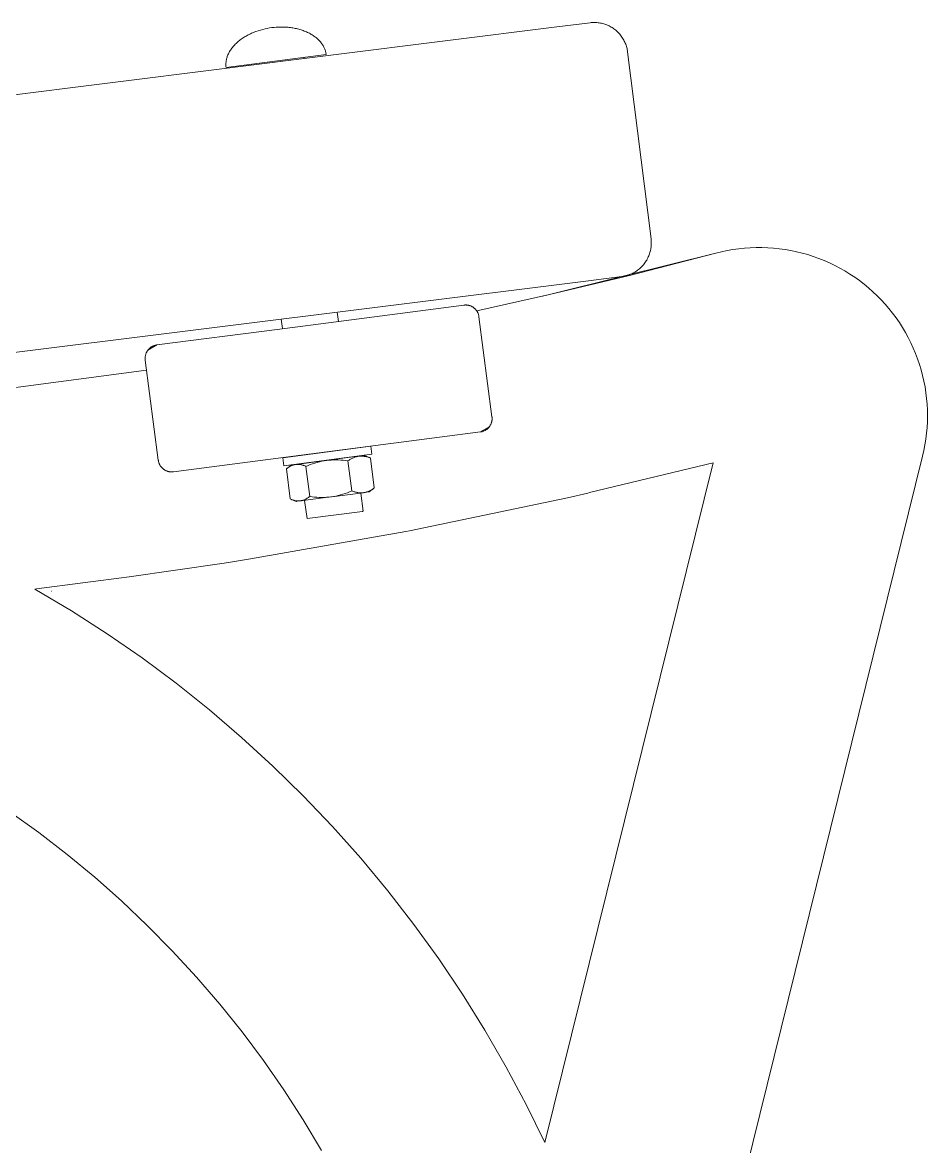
# Model space of a CAD drawing. Header units: inches. Extents: x -4 to 147, y -1 to 99.
# Drawn here: x 129.51 to 134.81, y 87 to 93.57 of the extents above; entities that cross this region are included whole.
import ezdxf

# ---------------------------------------------------------------- set-up
doc = ezdxf.new("R2010")
doc.units = ezdxf.units.IN
doc.layers.add('ZANO_R', color=7, linetype='Continuous', lineweight=0)

msp = doc.modelspace()

# ---------------------------------------------------------------- linework, layer by layer
at = {"layer": 'ZANO_R'}
for p, q in [((132.63993, 93.54742), (132.83521, 93.57183)), ((132.83521, 93.57183), (132.83525, 93.57183)), ((132.83526, 93.57183), (132.83525, 93.57183)), ((132.84194, 93.57255), (132.83526, 93.57183)), ((132.84865, 93.57304), (132.84194, 93.57255)), ((132.85536, 93.57331), (132.84865, 93.57304)), ((132.86209, 93.57334), (132.85536, 93.57331)), ((132.8688, 93.57314), (132.86209, 93.57334)), ((132.87551, 93.57272), (132.8688, 93.57314)), ((132.8822, 93.57206), (132.87551, 93.57272)), ((132.88887, 93.57118), (132.8822, 93.57206)), ((132.89549, 93.57007), (132.88887, 93.57118)), ((132.90208, 93.56873), (132.89549, 93.57007)), ((132.90862, 93.56717), (132.90208, 93.56873)), ((132.9151, 93.56539), (132.90862, 93.56717)), ((132.92152, 93.56339), (132.9151, 93.56539)), ((132.92786, 93.56117), (132.92152, 93.56339)), ((132.93413, 93.55873), (132.92786, 93.56117)), ((132.9403, 93.55608), (132.93413, 93.55873)), ((132.94639, 93.55322), (132.9403, 93.55608)), ((132.95237, 93.55016), (132.94639, 93.55322)), ((132.63993, 93.54742), (126.38935, 92.76629)), ((130.81136, 93.48694), (130.81723, 93.49054)), ((130.81723, 93.49054), (130.82321, 93.49404)), ((130.82321, 93.49404), (130.82928, 93.49744)), ((130.82928, 93.49744), (130.83543, 93.50072)), ((130.83543, 93.50072), (130.84168, 93.5039)), ((130.84168, 93.5039), (130.84799, 93.50696)), ((130.84799, 93.50696), (130.85438, 93.50991)), ((130.85438, 93.50991), (130.86083, 93.51275)), ((130.86083, 93.51275), (130.86733, 93.51547)), ((130.86733, 93.51547), (130.87388, 93.51807)), ((130.87388, 93.51807), (130.88047, 93.52056)), ((130.88047, 93.52056), (130.89374, 93.52517)), ((130.89374, 93.52517), (130.90709, 93.52932)), ((130.90709, 93.52932), (130.92047, 93.53299)), ((130.92047, 93.53299), (130.93383, 93.53621)), ((130.93383, 93.53621), (130.94712, 93.53897)), ((130.94712, 93.53897), (130.9603, 93.54128)), ((130.9603, 93.54128), (130.97333, 93.54317)), ((130.98641, 93.54467), (130.97333, 93.54317)), ((130.99975, 93.5458), (130.98641, 93.54467)), ((131.0133, 93.54653), (130.99975, 93.5458)), ((131.02704, 93.54683), (131.0133, 93.54653)), ((131.04091, 93.5467), (131.02704, 93.54683)), ((131.05488, 93.5461), (131.04091, 93.5467)), ((131.06889, 93.54503), (131.05488, 93.5461)), ((131.0759, 93.54431), (131.06889, 93.54503)), ((131.0829, 93.54347), (131.0759, 93.54431)), ((131.08988, 93.5425), (131.0829, 93.54347)), ((131.09684, 93.5414), (131.08988, 93.5425)), ((131.10376, 93.54018), (131.09684, 93.5414)), ((131.11065, 93.53883), (131.10376, 93.54018)), ((131.1175, 93.53736), (131.11065, 93.53883)), ((131.12429, 93.53575), (131.1175, 93.53736)), ((131.13103, 93.53402), (131.12429, 93.53575)), ((131.1377, 93.53216), (131.13103, 93.53402)), ((131.14429, 93.53018), (131.1377, 93.53216)), ((131.15081, 93.52807), (131.14429, 93.53018)), ((131.15723, 93.52584), (131.15081, 93.52807)), ((131.16356, 93.52348), (131.15723, 93.52584)), ((131.16979, 93.52101), (131.16356, 93.52348)), ((131.17592, 93.51842), (131.16979, 93.52101)), ((131.18192, 93.51571), (131.17592, 93.51842)), ((131.18781, 93.51289), (131.18192, 93.51571)), ((131.19357, 93.50996), (131.18781, 93.51289)), ((131.1992, 93.50692), (131.19357, 93.50996)), ((131.20469, 93.50377), (131.1992, 93.50692)), ((131.21003, 93.50053), (131.20469, 93.50377)), ((131.21523, 93.49719), (131.21003, 93.50053)), ((131.22028, 93.49375), (131.21523, 93.49719)), ((131.22517, 93.49022), (131.22028, 93.49375)), ((131.2299, 93.48661), (131.22517, 93.49022)), ((132.95825, 93.54689), (132.95237, 93.55016)), ((132.96401, 93.54343), (132.95825, 93.54689)), ((132.96964, 93.53977), (132.96401, 93.54343)), ((132.97515, 93.53592), (132.96964, 93.53977)), ((132.98053, 93.53188), (132.97515, 93.53592)), ((132.98576, 93.52767), (132.98053, 93.53188)), ((132.99085, 93.52327), (132.98576, 93.52767)), ((132.99579, 93.51871), (132.99085, 93.52327)), ((133.00056, 93.51398), (132.99579, 93.51871)), ((133.00517, 93.50909), (133.00056, 93.51398)), ((133.00962, 93.50404), (133.00517, 93.50909)), ((133.01388, 93.49885), (133.00962, 93.50404)), ((133.01797, 93.49351), (133.01388, 93.49885)), ((133.02187, 93.48804), (133.01797, 93.49351)), ((133.02559, 93.48244), (133.02187, 93.48804)), ((130.73626, 93.41822), (130.73973, 93.42295)), ((130.73973, 93.42295), (130.74338, 93.42765)), ((130.74338, 93.42765), (130.7472, 93.43231)), ((130.7472, 93.43231), (130.75121, 93.43692)), ((130.75121, 93.43692), (130.75538, 93.44148)), ((130.75538, 93.44148), (130.75972, 93.44598)), ((130.75972, 93.44598), (130.76422, 93.45042)), ((130.76422, 93.45042), (130.76889, 93.4548)), ((130.76889, 93.4548), (130.77371, 93.45911)), ((130.77371, 93.45911), (130.77868, 93.46334)), ((130.77868, 93.46334), (130.78379, 93.46749)), ((130.78379, 93.46749), (130.78905, 93.47156)), ((130.78905, 93.47156), (130.79444, 93.47554)), ((130.79444, 93.47554), (130.79996, 93.47944)), ((130.79996, 93.47944), (130.80561, 93.48324)), ((130.80561, 93.48324), (130.81136, 93.48694)), ((131.23446, 93.48292), (131.2299, 93.48661)), ((131.23886, 93.47915), (131.23446, 93.48292)), ((131.24309, 93.47531), (131.23886, 93.47915)), ((131.24714, 93.4714), (131.24309, 93.47531)), ((131.25103, 93.46743), (131.24714, 93.4714)), ((131.25473, 93.4634), (131.25103, 93.46743)), ((131.25826, 93.45931), (131.25473, 93.4634)), ((131.26161, 93.45518), (131.25826, 93.45931)), ((131.26478, 93.451), (131.26161, 93.45518)), ((131.26777, 93.44678), (131.26478, 93.451)), ((131.27059, 93.44252), (131.26777, 93.44678)), ((131.27322, 93.43824), (131.27059, 93.44252)), ((131.27568, 93.43393), (131.27322, 93.43824)), ((131.27796, 93.42959), (131.27568, 93.43393)), ((131.28007, 93.42524), (131.27796, 93.42959)), ((131.282, 93.42088), (131.28007, 93.42524)), ((133.02911, 93.47671), (133.02559, 93.48244)), ((133.03243, 93.47087), (133.02911, 93.47671)), ((133.03555, 93.46492), (133.03243, 93.47087)), ((133.03846, 93.45886), (133.03555, 93.46492)), ((133.04117, 93.45271), (133.03846, 93.45886)), ((133.04367, 93.44647), (133.04117, 93.45271)), ((133.04595, 93.44014), (133.04367, 93.44647)), ((133.04801, 93.43375), (133.04595, 93.44014)), ((133.04986, 93.42728), (133.04801, 93.43375)), ((133.05148, 93.42076), (133.04986, 93.42728)), ((130.70587, 93.30993), (131.2915, 93.38599)), ((130.70782, 93.35554), (130.70892, 93.36032)), ((130.70892, 93.36032), (130.7102, 93.36511)), ((130.7102, 93.36511), (130.71165, 93.36993)), ((130.71165, 93.36993), (130.71328, 93.37476)), ((130.71328, 93.37476), (130.7151, 93.37961)), ((130.7151, 93.37961), (130.7171, 93.38446)), ((130.7171, 93.38446), (130.71928, 93.38931)), ((130.71928, 93.38931), (130.72165, 93.39416)), ((130.72165, 93.39416), (130.7242, 93.39901)), ((130.7242, 93.39901), (130.72694, 93.40384)), ((130.72694, 93.40384), (130.72986, 93.40866)), ((130.72986, 93.40866), (130.73297, 93.41345)), ((130.73297, 93.41345), (130.73626, 93.41822)), ((131.16266, 93.36926), (131.16349, 93.36291)), ((131.28376, 93.41651), (131.282, 93.42088)), ((131.28535, 93.41213), (131.28376, 93.41651)), ((131.28678, 93.40775), (131.28535, 93.41213)), ((131.28804, 93.40338), (131.28678, 93.40775)), ((131.28914, 93.39901), (131.28804, 93.40338)), ((131.29008, 93.39466), (131.28914, 93.39901)), ((131.29087, 93.39032), (131.29008, 93.39466)), ((131.2915, 93.38599), (131.29087, 93.39032)), ((133.05288, 93.41419), (133.05148, 93.42076)), ((133.05405, 93.40757), (133.05288, 93.41419)), ((133.055, 93.40091), (133.05405, 93.40757)), ((133.1917, 92.30706), (133.055, 93.40091)), ((130.70478, 93.32763), (130.70488, 93.33218)), ((130.70483, 93.32312), (130.70478, 93.32763)), ((130.70503, 93.31867), (130.70483, 93.32312)), ((130.70488, 93.33218), (130.70514, 93.33677)), ((130.70538, 93.31427), (130.70503, 93.31867)), ((130.70514, 93.33677), (130.70556, 93.34141)), ((130.70587, 93.30993), (130.70538, 93.31427)), ((130.70556, 93.34141), (130.70615, 93.34609)), ((130.70615, 93.34609), (130.7069, 93.3508)), ((130.7069, 93.3508), (130.70782, 93.35554)), ((130.83533, 93.3219), (130.83471, 93.32667)), ((133.19242, 92.30038), (133.1917, 92.30706)), ((133.18704, 92.2337), (133.1886, 92.24024)), ((133.1886, 92.24024), (133.18993, 92.24683)), ((133.18993, 92.24683), (133.19104, 92.25346)), ((133.19104, 92.25346), (133.19193, 92.26012)), ((133.19193, 92.26012), (133.19258, 92.26681)), ((133.19291, 92.29368), (133.19242, 92.30038)), ((133.19258, 92.26681), (133.19301, 92.27352)), ((133.19317, 92.28696), (133.19291, 92.29368)), ((133.19301, 92.27352), (133.1932, 92.28024)), ((133.1932, 92.28024), (133.19317, 92.28696)), ((133.60418, 92.23201), (133.63746, 92.23906)), ((133.63746, 92.23906), (133.67097, 92.24497)), ((133.67097, 92.24497), (133.70466, 92.24971)), ((133.70466, 92.24971), (133.73849, 92.25329)), ((133.73849, 92.25329), (133.77243, 92.25569)), ((133.77243, 92.25569), (133.80643, 92.25692)), ((133.80643, 92.25692), (133.84046, 92.25697)), ((133.84046, 92.25697), (133.87446, 92.25585)), ((133.87446, 92.25585), (133.90841, 92.25355)), ((133.90841, 92.25355), (133.94225, 92.25008)), ((133.94225, 92.25008), (133.97596, 92.24545)), ((133.97596, 92.24545), (134.00949, 92.23965)), ((134.00949, 92.23965), (134.04279, 92.23269)), ((133.02072, 92.08735), (133.57116, 92.2238)), ((133.57116, 92.2238), (133.06522, 92.09358)), ((133.15579, 92.16717), (133.15964, 92.17268)), ((133.15964, 92.17268), (133.16329, 92.17832)), ((133.16329, 92.17832), (133.16676, 92.18408)), ((133.16676, 92.18408), (133.17003, 92.18995)), ((133.17003, 92.18995), (133.17309, 92.19593)), ((133.17309, 92.19593), (133.17595, 92.20202)), ((133.17595, 92.20202), (133.1786, 92.2082)), ((133.1786, 92.2082), (133.18103, 92.21446)), ((133.18103, 92.21446), (133.18325, 92.22081)), ((133.18325, 92.22081), (133.18525, 92.22722)), ((133.18525, 92.22722), (133.18704, 92.2337)), ((133.57116, 92.2238), (133.60418, 92.23201)), ((134.04279, 92.23269), (134.07584, 92.22459)), ((134.07584, 92.22459), (134.10858, 92.21535)), ((134.10858, 92.21535), (134.14099, 92.20499)), ((134.14099, 92.20499), (134.17302, 92.19351)), ((134.17302, 92.19351), (134.20463, 92.18093)), ((134.20463, 92.18093), (134.23579, 92.16727)), ((133.07873, 92.10386), (133.08478, 92.10677)), ((133.08478, 92.10677), (133.09074, 92.1099)), ((133.09074, 92.1099), (133.09658, 92.11322)), ((133.09658, 92.11322), (133.10231, 92.11674)), ((133.10231, 92.11674), (133.10791, 92.12045)), ((133.10791, 92.12045), (133.11338, 92.12435)), ((133.11338, 92.12435), (133.11872, 92.12844)), ((133.11872, 92.12844), (133.12391, 92.13271)), ((133.12391, 92.13271), (133.12896, 92.13715)), ((133.12896, 92.13715), (133.13385, 92.14176)), ((133.13385, 92.14176), (133.13858, 92.14654)), ((133.13858, 92.14654), (133.14314, 92.15147)), ((133.14314, 92.15147), (133.14753, 92.15656)), ((133.14753, 92.15656), (133.15175, 92.16179)), ((133.15175, 92.16179), (133.15579, 92.16717)), ((134.23579, 92.16727), (134.26646, 92.15253)), ((134.26646, 92.15253), (134.2966, 92.13675)), ((134.2966, 92.13675), (134.32617, 92.11993)), ((134.32617, 92.11993), (134.35515, 92.1021)), ((126.57487, 91.28178), (132.82545, 92.06291)), ((133.06522, 92.09358), (132.55703, 91.9724)), ((132.59734, 91.98248), (133.02034, 92.08725)), ((133.02059, 92.0873), (132.82545, 92.06291)), ((133.02065, 92.08731), (133.02059, 92.0873)), ((133.02065, 92.08731), (133.02078, 92.08732)), ((133.02078, 92.08732), (133.02743, 92.08827)), ((133.02743, 92.08827), (133.03405, 92.08944)), ((133.03405, 92.08944), (133.04063, 92.09084)), ((133.04063, 92.09084), (133.04715, 92.09246)), ((133.04715, 92.09246), (133.05361, 92.09431)), ((133.05361, 92.09431), (133.06001, 92.09637)), ((133.06001, 92.09637), (133.06633, 92.09865)), ((133.06633, 92.09865), (133.07257, 92.10115)), ((133.07257, 92.10115), (133.07873, 92.10386)), ((134.35515, 92.1021), (134.3835, 92.08329)), ((134.3835, 92.08329), (134.41117, 92.0635)), ((134.41117, 92.0635), (134.43815, 92.04276)), ((134.43815, 92.04276), (134.4644, 92.02111)), ((132.17216, 91.88696), (132.59734, 91.98248)), ((134.4644, 92.02111), (134.48988, 91.99856)), ((134.48988, 91.99856), (134.51456, 91.97515)), ((134.51456, 91.97515), (134.53842, 91.9509)), ((131.39442, 91.82914), (132.09718, 91.92038)), ((132.09718, 91.92038), (132.09985, 91.92068)), ((132.09985, 91.92068), (132.10253, 91.92089)), ((132.10253, 91.92089), (132.10522, 91.921)), ((132.10522, 91.921), (132.1079, 91.92103)), ((132.1079, 91.92103), (132.11059, 91.92096)), ((132.11059, 91.92096), (132.11327, 91.92081)), ((132.11327, 91.92081), (132.11594, 91.92056)), ((132.11594, 91.92056), (132.11861, 91.92022)), ((132.11861, 91.92022), (132.12126, 91.91979)), ((132.12126, 91.91979), (132.1239, 91.91927)), ((132.1239, 91.91927), (132.12651, 91.91866)), ((132.12651, 91.91866), (132.12911, 91.91796)), ((132.12911, 91.91796), (132.13168, 91.91717)), ((132.13168, 91.91717), (132.13422, 91.91629)), ((132.13422, 91.91629), (132.13673, 91.91533)), ((132.13673, 91.91533), (132.13921, 91.91428)), ((132.13921, 91.91428), (132.14165, 91.91315)), ((132.14165, 91.91315), (132.14405, 91.91194)), ((132.14405, 91.91194), (132.14641, 91.91065)), ((132.14641, 91.91065), (132.14872, 91.90927)), ((134.53842, 91.9509), (134.56143, 91.92583)), ((134.56143, 91.92583), (134.58356, 91.89999)), ((131.35618, 91.8793), (131.36322, 91.82509)), ((132.14872, 91.90927), (132.15098, 91.90782)), ((132.15098, 91.90782), (132.15319, 91.90629)), ((132.15319, 91.90629), (132.15535, 91.90468)), ((132.15535, 91.90468), (132.15745, 91.90301)), ((132.15745, 91.90301), (132.1595, 91.90126)), ((132.1595, 91.90126), (132.16148, 91.89944)), ((132.16148, 91.89944), (132.1634, 91.89756)), ((132.1634, 91.89756), (132.16526, 91.89561)), ((132.16526, 91.89561), (132.16704, 91.8936)), ((132.16704, 91.8936), (132.16876, 91.89153)), ((132.16876, 91.89153), (132.17041, 91.88941)), ((132.17041, 91.88941), (132.17198, 91.88722)), ((132.17198, 91.88722), (132.17348, 91.88499)), ((132.17348, 91.88499), (132.1749, 91.88271)), ((132.1749, 91.88271), (132.17624, 91.88037)), ((132.17624, 91.88037), (132.1775, 91.878)), ((132.1775, 91.878), (132.17868, 91.87558)), ((132.17868, 91.87558), (132.17977, 91.87313)), ((132.17977, 91.87313), (132.18078, 91.87063)), ((132.18078, 91.87063), (132.18171, 91.86811)), ((132.18171, 91.86811), (132.18255, 91.86555)), ((132.18255, 91.86555), (132.1833, 91.86297)), ((132.1833, 91.86297), (132.18396, 91.86036)), ((132.18396, 91.86036), (132.18453, 91.85773)), ((132.18453, 91.85773), (132.18501, 91.85509)), ((132.18501, 91.85509), (132.1854, 91.85243)), ((132.26143, 91.26679), (132.1854, 91.85243)), ((134.58356, 91.89999), (134.60478, 91.8734)), ((134.60478, 91.8734), (134.62508, 91.84609)), ((134.62508, 91.84609), (134.64441, 91.81809)), ((130.30123, 91.68722), (131.004, 91.77846)), ((131.004, 91.77846), (131.39442, 91.82914)), ((131.03526, 91.78252), (131.02802, 91.83829)), ((134.64441, 91.81809), (134.66277, 91.78944)), ((134.66277, 91.78944), (134.68012, 91.76018)), ((134.68012, 91.76018), (134.69645, 91.73033)), ((134.69645, 91.73033), (134.71175, 91.69994)), ((130.24173, 91.64589), (130.24303, 91.64824)), ((130.24303, 91.64824), (130.2444, 91.65055)), ((130.2444, 91.65055), (130.24586, 91.65282)), ((130.24586, 91.65282), (130.24738, 91.65503)), ((130.24738, 91.65503), (130.24899, 91.65718)), ((130.24899, 91.65718), (130.30123, 91.68722)), ((130.25067, 91.65929), (130.24899, 91.65718)), ((130.25241, 91.66133), (130.25067, 91.65929)), ((130.25423, 91.66331), (130.25241, 91.66133)), ((130.25611, 91.66523), (130.25423, 91.66331)), ((130.25806, 91.66709), (130.25611, 91.66523)), ((130.26007, 91.66887), (130.25806, 91.66709)), ((130.26214, 91.67059), (130.26007, 91.66887)), ((130.26426, 91.67223), (130.26214, 91.67059)), ((130.26645, 91.67381), (130.26426, 91.67223)), ((130.26868, 91.6753), (130.26645, 91.67381)), ((130.27096, 91.67672), (130.26868, 91.6753)), ((130.27329, 91.67806), (130.27096, 91.67672)), ((130.27567, 91.67932), (130.27329, 91.67806)), ((130.27809, 91.6805), (130.27567, 91.67932)), ((130.28054, 91.68159), (130.27809, 91.6805)), ((130.28303, 91.6826), (130.28054, 91.68159)), ((130.28556, 91.68353), (130.28303, 91.6826)), ((130.28811, 91.68437), (130.28556, 91.68353)), ((130.2907, 91.68512), (130.28811, 91.68437)), ((130.2933, 91.68578), (130.2907, 91.68512)), ((130.29593, 91.68635), (130.2933, 91.68578)), ((130.29857, 91.68683), (130.29593, 91.68635)), ((130.30123, 91.68722), (130.29857, 91.68683)), ((134.71175, 91.69994), (134.72598, 91.66903)), ((134.72598, 91.66903), (134.73913, 91.63766)), ((130.23263, 91.60973), (130.2327, 91.61242)), ((130.23266, 91.60704), (130.23263, 91.60973)), ((130.23278, 91.60435), (130.23266, 91.60704)), ((130.2327, 91.61242), (130.23286, 91.6151)), ((130.23299, 91.60167), (130.23278, 91.60435)), ((130.23286, 91.6151), (130.23311, 91.61778)), ((130.23329, 91.599), (130.23299, 91.60167)), ((130.23311, 91.61778), (130.23345, 91.62044)), ((130.30931, 91.01337), (130.23329, 91.599)), ((130.23345, 91.62044), (130.23388, 91.6231)), ((130.23388, 91.6231), (130.2344, 91.62574)), ((130.2344, 91.62574), (130.23501, 91.62835)), ((130.23501, 91.62835), (130.23571, 91.63095)), ((130.23571, 91.63095), (130.2365, 91.63352)), ((130.2365, 91.63352), (130.23738, 91.63606)), ((130.23738, 91.63606), (130.23834, 91.63857)), ((130.23834, 91.63857), (130.23939, 91.64105)), ((130.23939, 91.64105), (130.24052, 91.64349)), ((130.24052, 91.64349), (130.24173, 91.64589)), ((134.73913, 91.63766), (134.75119, 91.60584)), ((134.75119, 91.60584), (134.76215, 91.57363)), ((129.34318, 91.42179), (130.24109, 91.53887)), ((134.76215, 91.57363), (134.77199, 91.54106)), ((134.77199, 91.54106), (134.78069, 91.50817)), ((134.78069, 91.50817), (134.78825, 91.475)), ((134.78825, 91.475), (134.79467, 91.44158)), ((134.79467, 91.44158), (134.79992, 91.40797)), ((134.79992, 91.40797), (134.80401, 91.37419)), ((134.80401, 91.37419), (134.80692, 91.34029)), ((134.80692, 91.34029), (134.80867, 91.30631)), ((132.26143, 91.26679), (132.26173, 91.26412)), ((132.26173, 91.26412), (132.26194, 91.26144)), ((132.26202, 91.25338), (132.26186, 91.25069)), ((132.26194, 91.26144), (132.26206, 91.25875)), ((132.26209, 91.25607), (132.26202, 91.25338)), ((132.26206, 91.25875), (132.26209, 91.25607)), ((134.80924, 91.2723), (134.80863, 91.23828)), ((134.80867, 91.30631), (134.80924, 91.2723)), ((132.24573, 91.20861), (132.19348, 91.17857)), ((132.21663, 91.1853), (132.21905, 91.18647)), ((132.21905, 91.18647), (132.22142, 91.18773)), ((132.22142, 91.18773), (132.22375, 91.18907)), ((132.22375, 91.18907), (132.22604, 91.19049)), ((132.22604, 91.19049), (132.22827, 91.19199)), ((132.22827, 91.19199), (132.23045, 91.19356)), ((132.23045, 91.19356), (132.23258, 91.19521)), ((132.23258, 91.19521), (132.23465, 91.19692)), ((132.23465, 91.19692), (132.23666, 91.19871)), ((132.23666, 91.19871), (132.23861, 91.20056)), ((132.23861, 91.20056), (132.24049, 91.20248)), ((132.24049, 91.20248), (132.24231, 91.20446)), ((132.24231, 91.20446), (132.24405, 91.20651)), ((132.24405, 91.20651), (132.24573, 91.20861)), ((132.24733, 91.21077), (132.24573, 91.20861)), ((132.24886, 91.21298), (132.24733, 91.21077)), ((132.25032, 91.21524), (132.24886, 91.21298)), ((132.25169, 91.21755), (132.25032, 91.21524)), ((132.25299, 91.21991), (132.25169, 91.21755)), ((132.2542, 91.22231), (132.25299, 91.21991)), ((132.25533, 91.22475), (132.2542, 91.22231)), ((132.25638, 91.22722), (132.25533, 91.22475)), ((132.25734, 91.22973), (132.25638, 91.22722)), ((132.25822, 91.23227), (132.25734, 91.22973)), ((132.25901, 91.23484), (132.25822, 91.23227)), ((132.25971, 91.23744), (132.25901, 91.23484)), ((132.26032, 91.24006), (132.25971, 91.23744)), ((132.26084, 91.2427), (132.26032, 91.24006)), ((132.26127, 91.24535), (132.26084, 91.2427)), ((132.26161, 91.24802), (132.26127, 91.24535)), ((132.26186, 91.25069), (132.26161, 91.24802)), ((134.80685, 91.2043), (134.80389, 91.17041)), ((134.80863, 91.23828), (134.80685, 91.2043)), ((131.49072, 91.08734), (132.19348, 91.17857)), ((132.19348, 91.17857), (132.19614, 91.17896)), ((132.19614, 91.17896), (132.19879, 91.17944)), ((132.19879, 91.17944), (132.20142, 91.18002)), ((132.20142, 91.18002), (132.20402, 91.18068)), ((132.20402, 91.18068), (132.2066, 91.18143)), ((132.2066, 91.18143), (132.20916, 91.18227)), ((132.20916, 91.18227), (132.21168, 91.18319)), ((132.21168, 91.18319), (132.21418, 91.1842)), ((132.21418, 91.1842), (132.21663, 91.1853)), ((134.79977, 91.13663), (134.79448, 91.10302)), ((134.80389, 91.17041), (134.79977, 91.13663)), ((131.03798, 91.02797), (131.55333, 91.0949)), ((131.1003, 91.03665), (131.49072, 91.08734)), ((131.45956, 91.08329), (131.45963, 91.08273)), ((131.55333, 91.0949), (131.55942, 91.04805)), ((134.78803, 91.06962), (134.78043, 91.03645)), ((134.79448, 91.10302), (134.78803, 91.06962)), ((130.30971, 91.0107), (130.30931, 91.01337)), ((130.31019, 91.00805), (130.30971, 91.0107)), ((130.31076, 91.00542), (130.31019, 91.00805)), ((130.31143, 91.00282), (130.31076, 91.00542)), ((130.31218, 91.00023), (130.31143, 91.00282)), ((130.31302, 90.99767), (130.31218, 91.00023)), ((130.31394, 90.99515), (130.31302, 90.99767)), ((130.31495, 90.99265), (130.31394, 90.99515)), ((130.31605, 90.99019), (130.31495, 90.99265)), ((130.31723, 90.98777), (130.31605, 90.99019)), ((130.39754, 90.94542), (131.1003, 91.03665)), ((131.04406, 90.98112), (131.03798, 91.02797)), ((131.04406, 90.98112), (131.55941, 91.04805)), ((131.11507, 90.9886), (131.28879, 91.01116)), ((131.13168, 91.04014), (131.1316, 91.04072)), ((131.13798, 90.99158), (131.13776, 90.99329)), ((131.21195, 90.99223), (131.19879, 90.98748)), ((131.22525, 90.99655), (131.21195, 90.99223)), ((131.23868, 91.00046), (131.22525, 90.99655)), ((131.25223, 91.00393), (131.23868, 91.00046)), ((131.26589, 91.00698), (131.25223, 91.00393)), ((131.27963, 91.00959), (131.26589, 91.00698)), ((131.29345, 91.01177), (131.27963, 91.00959)), ((131.30737, 91.01319), (131.29345, 91.01177)), ((131.29872, 91.01245), (131.47948, 91.03593)), ((131.32132, 91.01418), (131.30737, 91.01319)), ((131.3353, 91.01472), (131.32132, 91.01418)), ((131.34929, 91.01482), (131.3353, 91.01472)), ((131.36328, 91.01448), (131.34929, 91.01482)), ((131.37724, 91.0137), (131.36328, 91.01448)), ((131.39118, 91.01247), (131.37724, 91.0137)), ((131.40507, 91.0108), (131.39118, 91.01247)), ((131.4189, 91.0087), (131.40507, 91.0108)), ((131.42261, 91.0115), (131.4189, 91.0087)), ((131.44164, 90.83361), (131.4189, 91.0087)), ((131.42642, 91.01417), (131.42261, 91.0115)), ((131.43031, 91.01671), (131.42642, 91.01417)), ((131.43429, 91.01912), (131.43031, 91.01671)), ((131.43835, 91.02139), (131.43429, 91.01912)), ((131.44247, 91.02353), (131.43835, 91.02139)), ((131.44667, 91.02553), (131.44247, 91.02353)), ((131.45094, 91.02739), (131.44667, 91.02553)), ((131.45526, 91.0291), (131.45094, 91.02739)), ((131.45963, 91.03067), (131.45526, 91.0291)), ((131.46406, 91.03209), (131.45963, 91.03067)), ((131.46853, 91.03337), (131.46406, 91.03209)), ((131.46572, 91.03588), (131.46594, 91.03417)), ((131.47305, 91.03449), (131.46853, 91.03337)), ((131.47759, 91.03546), (131.47305, 91.03449)), ((131.48217, 91.03628), (131.47759, 91.03546)), ((131.48683, 91.03666), (131.4822, 91.03628)), ((131.48482, 91.03662), (131.51513, 91.04056)), ((131.49148, 91.03688), (131.48683, 91.03666)), ((131.49612, 91.03695), (131.49148, 91.03688)), ((131.50077, 91.03686), (131.49612, 91.03695)), ((131.50541, 91.03662), (131.50077, 91.03686)), ((131.51004, 91.03622), (131.50541, 91.03662)), ((131.51466, 91.03566), (131.51004, 91.03622)), ((131.51925, 91.03495), (131.51466, 91.03566)), ((131.51513, 91.04056), (131.54482, 91.0282)), ((131.52382, 91.03409), (131.51925, 91.03495)), ((131.52835, 91.03308), (131.52382, 91.03409)), ((131.53285, 91.03192), (131.52835, 91.03308)), ((131.53731, 91.0306), (131.53285, 91.03192)), ((131.54172, 91.02914), (131.53731, 91.0306)), ((131.54608, 91.02753), (131.54172, 91.02914)), ((131.54482, 91.0282), (131.55039, 91.02578)), ((131.55039, 91.02578), (131.54608, 91.02753)), ((131.55039, 91.02578), (131.57313, 90.85069)), ((133.55438, 90.99873), (132.57036, 87.02155)), ((132.83115, 90.82335), (133.55438, 90.99873)), ((134.78043, 91.03645), (133.21664, 84.71598)), ((130.31849, 90.9854), (130.31723, 90.98777)), ((130.31984, 90.98306), (130.31849, 90.9854)), ((130.32126, 90.98078), (130.31984, 90.98306)), ((130.32276, 90.97854), (130.32126, 90.98078)), ((130.32433, 90.97636), (130.32276, 90.97854)), ((130.32598, 90.97423), (130.32433, 90.97636)), ((130.3277, 90.97216), (130.32598, 90.97423)), ((130.32949, 90.97015), (130.3277, 90.97216)), ((130.33135, 90.9682), (130.32949, 90.97015)), ((130.33327, 90.96632), (130.33135, 90.9682)), ((130.33526, 90.9645), (130.33327, 90.96632)), ((130.3373, 90.96275), (130.33526, 90.9645)), ((130.33941, 90.96108), (130.3373, 90.96275)), ((130.34157, 90.95947), (130.33941, 90.96108)), ((130.34379, 90.95794), (130.34157, 90.95947)), ((130.34605, 90.95649), (130.34379, 90.95794)), ((130.34837, 90.95512), (130.34605, 90.95649)), ((130.35073, 90.95382), (130.34837, 90.95512)), ((130.35313, 90.95261), (130.35073, 90.95382)), ((130.35557, 90.95148), (130.35313, 90.95261)), ((130.35805, 90.95044), (130.35557, 90.95148)), ((130.36056, 90.94948), (130.35805, 90.95044)), ((130.3631, 90.94861), (130.36056, 90.94948)), ((130.36566, 90.94782), (130.3631, 90.94861)), ((130.36825, 90.94713), (130.36566, 90.94782)), ((130.37086, 90.94652), (130.36825, 90.94713)), ((130.3735, 90.946), (130.37086, 90.94652)), ((130.37614, 90.94557), (130.3735, 90.946)), ((130.3788, 90.94523), (130.37614, 90.94557)), ((130.38148, 90.94499), (130.3788, 90.94523)), ((130.38415, 90.94483), (130.38148, 90.94499)), ((130.38683, 90.94477), (130.38415, 90.94483)), ((130.38952, 90.94479), (130.38683, 90.94477)), ((130.3922, 90.94491), (130.38952, 90.94479)), ((130.39487, 90.94512), (130.3922, 90.94491)), ((130.39754, 90.94542), (130.39487, 90.94512)), ((131.06122, 90.96427), (131.05848, 90.96189)), ((131.08122, 90.7868), (131.05848, 90.96189)), ((131.06404, 90.96655), (131.06122, 90.96427)), ((131.06692, 90.96874), (131.06404, 90.96655)), ((131.06496, 90.96696), (131.08879, 90.98519)), ((131.06988, 90.97083), (131.06692, 90.96874)), ((131.07291, 90.97283), (131.06988, 90.97083)), ((131.076, 90.97472), (131.07291, 90.97283)), ((131.07916, 90.97651), (131.076, 90.97472)), ((131.08237, 90.9782), (131.07916, 90.97651)), ((131.08563, 90.97977), (131.08237, 90.9782)), ((131.08894, 90.98124), (131.08563, 90.97977)), ((131.0888, 90.98519), (131.08879, 90.98519)), ((131.08879, 90.98519), (131.08879, 90.98519)), ((131.08879, 90.98519), (131.08879, 90.98519)), ((131.08879, 90.98519), (131.0888, 90.98519)), ((131.0888, 90.98519), (131.08885, 90.98519)), ((131.08885, 90.98519), (131.0891, 90.98523)), ((131.0923, 90.9826), (131.08894, 90.98124)), ((131.0891, 90.98523), (131.09017, 90.98537)), ((131.09017, 90.98537), (131.09455, 90.98594)), ((131.09571, 90.98385), (131.0923, 90.9826)), ((131.09455, 90.98594), (131.11142, 90.98813)), ((131.09915, 90.98498), (131.09571, 90.98385)), ((131.10263, 90.986), (131.09915, 90.98498)), ((131.10614, 90.98691), (131.10263, 90.986)), ((131.10968, 90.98769), (131.10614, 90.98691)), ((131.11324, 90.98836), (131.10968, 90.98769)), ((131.11686, 90.98863), (131.11324, 90.98836)), ((131.12048, 90.98877), (131.11686, 90.98863)), ((131.12411, 90.98879), (131.12048, 90.98877)), ((131.12773, 90.9887), (131.12411, 90.98879)), ((131.13135, 90.98848), (131.12773, 90.9887)), ((131.13496, 90.98814), (131.13135, 90.98848)), ((131.13855, 90.98769), (131.13496, 90.98814)), ((131.14213, 90.98711), (131.13855, 90.98769)), ((131.14569, 90.98642), (131.14213, 90.98711)), ((131.14923, 90.98561), (131.14569, 90.98642)), ((131.15273, 90.98469), (131.14923, 90.98561)), ((131.1562, 90.98365), (131.15273, 90.98469)), ((131.15964, 90.98249), (131.1562, 90.98365)), ((131.16304, 90.98122), (131.15964, 90.98249)), ((131.16639, 90.97984), (131.16304, 90.98122)), ((131.16969, 90.97835), (131.16639, 90.97984)), ((131.17295, 90.97676), (131.16969, 90.97835)), ((131.18578, 90.98232), (131.17295, 90.97676)), ((131.17295, 90.97676), (131.19569, 90.80167)), ((131.19879, 90.98748), (131.18578, 90.98232)), ((131.14275, 90.77543), (131.31721, 90.79809)), ((131.18126, 90.79073), (131.18429, 90.79272)), ((131.18429, 90.79272), (131.18725, 90.79482)), ((131.18725, 90.79482), (131.19014, 90.79701)), ((131.19014, 90.79701), (131.19295, 90.79929)), ((131.19295, 90.79929), (131.19569, 90.80167)), ((131.19569, 90.80167), (131.20952, 90.79956)), ((131.20952, 90.79956), (131.22341, 90.79789)), ((131.22341, 90.79789), (131.23734, 90.79667)), ((131.23734, 90.79667), (131.25131, 90.79588)), ((131.25131, 90.79588), (131.2653, 90.79554)), ((131.2653, 90.79554), (131.27929, 90.79564)), ((131.27929, 90.79564), (131.29326, 90.79619)), ((131.29326, 90.79619), (131.30722, 90.79717)), ((131.30722, 90.79717), (131.32114, 90.7986)), ((131.32114, 90.7986), (131.33496, 90.80077)), ((131.32505, 90.79911), (131.50777, 90.82284)), ((131.33496, 90.80077), (131.3487, 90.80339)), ((131.3487, 90.80339), (131.36235, 90.80643)), ((131.36235, 90.80643), (131.3759, 90.80991)), ((131.3759, 90.80991), (131.38934, 90.81381)), ((131.38934, 90.81381), (131.40264, 90.81814)), ((131.40264, 90.81814), (131.4158, 90.82288)), ((131.4158, 90.82288), (131.42881, 90.82804)), ((131.42881, 90.82804), (131.44164, 90.83361)), ((131.44595, 90.83186), (131.44164, 90.83361)), ((131.45031, 90.83025), (131.44595, 90.83186)), ((131.45472, 90.82878), (131.45031, 90.83025)), ((131.45918, 90.82747), (131.45472, 90.82878)), ((131.46368, 90.82631), (131.45918, 90.82747)), ((131.46822, 90.82529), (131.46368, 90.82631)), ((131.47279, 90.82443), (131.46822, 90.82529)), ((131.47739, 90.82373), (131.47279, 90.82443)), ((131.482, 90.82317), (131.47739, 90.82373)), ((131.48664, 90.82277), (131.482, 90.82317)), ((131.49128, 90.82253), (131.48664, 90.82277)), ((131.49593, 90.82244), (131.49128, 90.82253)), ((131.49362, 90.821), (131.50747, 90.7144)), ((131.50058, 90.82251), (131.49593, 90.82244)), ((131.50522, 90.82273), (131.50058, 90.82251)), ((131.50986, 90.82311), (131.50522, 90.82273)), ((131.51443, 90.82393), (131.50986, 90.82311)), ((131.51194, 90.82338), (131.54281, 90.82739)), ((131.51898, 90.8249), (131.51443, 90.82393)), ((131.52349, 90.82602), (131.51898, 90.8249)), ((131.52796, 90.82729), (131.52349, 90.82602)), ((131.53239, 90.82871), (131.52796, 90.82729)), ((131.53677, 90.83028), (131.53239, 90.82871)), ((131.54109, 90.83199), (131.53677, 90.83028)), ((131.54535, 90.83385), (131.54109, 90.83199)), ((131.56836, 90.84692), (131.54282, 90.82739)), ((131.54955, 90.83585), (131.54535, 90.83385)), ((131.55368, 90.83799), (131.54955, 90.83585)), ((131.55773, 90.84027), (131.55368, 90.83799)), ((131.56171, 90.84268), (131.55773, 90.84027)), ((131.5656, 90.84522), (131.56171, 90.84268)), ((131.56941, 90.84789), (131.5656, 90.84522)), ((131.57313, 90.85069), (131.56837, 90.84692)), ((131.57313, 90.85069), (131.56941, 90.84789)), ((131.77925, 90.60103), (132.70224, 90.79403)), ((132.70224, 90.79403), (132.82234, 90.82133)), ((132.82234, 90.82133), (132.83115, 90.82335)), ((131.08122, 90.7868), (131.08448, 90.7852)), ((131.08448, 90.7852), (131.08778, 90.78371)), ((131.08778, 90.78371), (131.09113, 90.78233)), ((131.11648, 90.77202), (131.08879, 90.78354)), ((131.09113, 90.78233), (131.09453, 90.78106)), ((131.09453, 90.78106), (131.09797, 90.77991)), ((131.09797, 90.77991), (131.10144, 90.77887)), ((131.10144, 90.77887), (131.10494, 90.77794)), ((131.10494, 90.77794), (131.10848, 90.77713)), ((131.10848, 90.77713), (131.11204, 90.77644)), ((131.11204, 90.77644), (131.11562, 90.77587)), ((131.11562, 90.77587), (131.11921, 90.77541)), ((131.11648, 90.77202), (131.11648, 90.77202)), ((131.11648, 90.77202), (131.11648, 90.77202)), ((131.11648, 90.77202), (131.11648, 90.77202)), ((131.11648, 90.77202), (131.11649, 90.77202)), ((131.11649, 90.77202), (131.11654, 90.77203)), ((131.11654, 90.77203), (131.11679, 90.77206)), ((131.11679, 90.77206), (131.11786, 90.7722)), ((131.11786, 90.7722), (131.12224, 90.77277)), ((131.11921, 90.77541), (131.12282, 90.77508)), ((131.12224, 90.77277), (131.1391, 90.77496)), ((131.12282, 90.77508), (131.12644, 90.77486)), ((131.12644, 90.77486), (131.13007, 90.77476)), ((131.13007, 90.77476), (131.13369, 90.77479)), ((131.13369, 90.77479), (131.13731, 90.77493)), ((131.13731, 90.77493), (131.14093, 90.77519)), ((131.14093, 90.77519), (131.14449, 90.77586)), ((131.14449, 90.77586), (131.14803, 90.77665)), ((131.14803, 90.77665), (131.15154, 90.77755)), ((131.15154, 90.77755), (131.15502, 90.77857)), ((131.15502, 90.77857), (131.15846, 90.77971)), ((131.15846, 90.77971), (131.16187, 90.78095)), ((131.16187, 90.78095), (131.16523, 90.78231)), ((131.16523, 90.78231), (131.16854, 90.78378)), ((131.17952, 90.6718), (131.16567, 90.77841)), ((131.16854, 90.78378), (131.17181, 90.78536)), ((131.17181, 90.78536), (131.17502, 90.78704)), ((131.17502, 90.78704), (131.17817, 90.78883)), ((131.17817, 90.78883), (131.18126, 90.79073)), ((131.50414, 90.71396), (131.17952, 90.6718)), ((131.50664, 90.71429), (131.50414, 90.71396)), ((131.50728, 90.71437), (131.50664, 90.71429)), ((131.50743, 90.71439), (131.50728, 90.71437)), ((131.50746, 90.7144), (131.50743, 90.71439)), ((131.50747, 90.7144), (131.50746, 90.7144)), ((131.50747, 90.7144), (131.50747, 90.7144)), ((131.50747, 90.7144), (131.50747, 90.7144)), ((131.50747, 90.7144), (131.50747, 90.7144)), ((131.50747, 90.7144), (131.50747, 90.7144)), ((130.84881, 90.43615), (131.75703, 90.59675)), ((131.75703, 90.59675), (131.77925, 90.60103)), ((130.13981, 90.3302), (130.68136, 90.4096)), ((130.68136, 90.4096), (130.72101, 90.4158)), ((130.72101, 90.4158), (130.84881, 90.43615)), ((129.59692, 90.26047), (130.13981, 90.3302)), ((129.58814, 90.25942), (129.59692, 90.26047)), ((129.80156, 90.1323), (129.58814, 90.25942)), ((129.68537, 90.24807), (129.68708, 90.24772)), ((130.01053, 89.99799), (129.80156, 90.1323)), ((130.2148, 89.85665), (130.01053, 89.99799)), ((130.41415, 89.70844), (130.2148, 89.85665)), ((130.60835, 89.55353), (130.41415, 89.70844)), ((130.79715, 89.39211), (130.60835, 89.55353)), ((130.98036, 89.22435), (130.79715, 89.39211)), ((131.15775, 89.05046), (130.98036, 89.22435)), ((131.32913, 88.87063), (131.15775, 89.05046)), ((129.61134, 88.83486), (129.44181, 88.95652)), ((129.77662, 88.7075), (129.61134, 88.83486)), ((131.49429, 88.68508), (131.32913, 88.87063)), ((129.93746, 88.57458), (129.77662, 88.7075)), ((131.65303, 88.49402), (131.49429, 88.68508)), ((130.09367, 88.43625), (129.93746, 88.57458)), ((131.80519, 88.29766), (131.65303, 88.49402)), ((130.24508, 88.29267), (130.09367, 88.43625)), ((131.95057, 88.09624), (131.80519, 88.29766)), ((130.39151, 88.14402), (130.24508, 88.29267)), ((130.53278, 87.99046), (130.39151, 88.14402)), ((132.08902, 87.88999), (131.95057, 88.09624)), ((130.66873, 87.83217), (130.53278, 87.99046)), ((132.22037, 87.67915), (132.08902, 87.88999)), ((130.7992, 87.66934), (130.66873, 87.83217)), ((130.92405, 87.50215), (130.7992, 87.66934)), ((132.34447, 87.46397), (132.22037, 87.67915)), ((131.04313, 87.33081), (130.92405, 87.50215)), ((132.46118, 87.24468), (132.34447, 87.46397)), ((131.15629, 87.1555), (131.04313, 87.33081)), ((132.57036, 87.02155), (132.46118, 87.24468)), ((131.26341, 86.97644), (131.15629, 87.1555))]:
    msp.add_line(p, q, dxfattribs=at)

doc.saveas('drawing.dxf')
